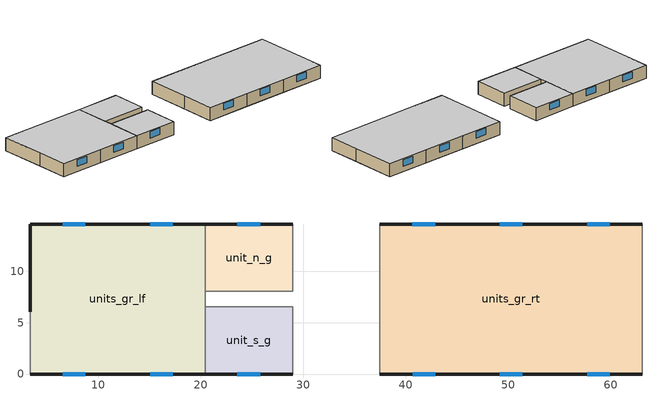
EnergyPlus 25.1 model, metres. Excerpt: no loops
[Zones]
units_gr_lf
 floor ground (ExtSlab): 3.35,0 3.35,14.63 20.42,14.63 20.42,0 z0
 wall outside (ExtWall): 3.35,0 11.89,0 20.42,0 / 20.42,14.63 11.89,14.63 3.35,14.63 3.35,6.1 z0:2.44
 wall to unit_s_g (IntWall): 20.42,0 20.42,6.55 z0:2.44
 wall adiabatic (IntWall): 20.42,6.55 20.42,8.07 / 3.35,6.1 3.35,0 z0:2.44
 wall to unit_n_g (IntWall): 20.42,8.07 20.42,14.63 z0:2.44
 window (window): 6.55,0 8.72,0 / 15.06,0 17.25,0 / 17.25,14.63 15.06,14.63 / 8.72,14.63 6.52,14.63 z1.02:2.23
 ceiling adiabatic (susp_ceil): 3.35,0 20.42,0 20.42,14.63 3.35,14.63 z2.44
units_gr_rt
 floor ground (ExtSlab): 37.49,0 37.49,14.63 63.09,14.63 63.09,0 z0
 wall outside (ExtWall): 37.49,0 46.02,0 54.56,0 63.09,0 / 63.09,14.63 54.56,14.63 46.02,14.63 37.49,14.63 z0:2.44
 wall adiabatic (IntWall): 37.49,14.63 37.49,6.55 37.49,0 / 63.09,0 63.09,6.1 63.09,14.63 z0:2.44
 window (window): 40.69,0 42.85,0 / 49.19,0 51.39,0 / 42.85,14.63 40.66,14.63 / 57.73,0 59.92,0 / 51.39,14.63 49.19,14.63 / 59.92,14.63 57.73,14.63 z1.02:2.23
 ceiling adiabatic (susp_ceil): 63.09,14.63 37.49,14.63 37.49,0 63.09,0 z2.44
unit_s_g
 floor ground (ExtSlab): 20.42,0 20.42,6.55 28.95,6.55 28.95,0 z0
 wall outside (ExtWall): 20.42,0 28.95,0 z0:2.44
 wall adiabatic (IntWall): 28.95,0 28.95,6.55 20.42,6.55 z0:2.44
 window (window): 23.59,0 25.79,0 z1.02:2.23
 ceiling adiabatic (susp_ceil): 20.42,0 28.95,0 28.95,6.55 20.42,6.55 z2.44
unit_n_g
 floor ground (ExtSlab): 20.42,8.08 20.42,14.63 28.95,14.63 28.95,8.08 z0
 wall outside (ExtWall): 28.95,14.63 20.42,14.63 z0:2.44
 wall adiabatic (IntWall): 20.42,8.08 28.95,8.08 28.95,14.63 z0:2.44
 window (window): 25.79,14.63 23.59,14.63 z1.02:2.23
 ceiling adiabatic (susp_ceil): 28.95,14.63 20.42,14.63 20.42,8.08 28.95,8.08 z2.44
[Building]
barracks2: North Axis {deg}=0; Terrain=Suburbs; Loads Convergence Tolerance Value {W}=0.04; Temperature Convergence Tolerance Value {deltaC}=0.4; Solar Distribution=MinimalShadowing; Maximum Number of Warmup Days=21; Minimum Number of Warmup Days=6
[Site:Location]
PHOENIX_AZ_USA TMY2-23183: Latitude {deg}=33.43; Longitude {deg}=-112.02; Time Zone {hr}=-7; Elevation {m}=339
[SizingPeriod:DesignDay] Day of Month=21; Humidity Condition Type=Wetbulb; Barometric Pressure {Pa}=97318.24; Rain Indicator=No; Snow Indicator=No; Daylight Saving Time Indicator=No; Solar Model Indicator=ASHRAEClearSky
Name | Month | Day Type | Maximum Dry-Bulb Temperature {C} | Daily Dry-Bulb Temperature Range {deltaC} | Wetbulb or DewPoint at Maximum Dry-Bulb {C} | Wind Speed {m/s} | Wind Direction {deg} | Sky Clearness
PHOENIX_AZ_USA Heating 99.6% Conditions | 1 | WinterDesignDay | 1.2 | 0 | 1.2 | 2.4 | 90 | 0
PHOENIX_AZ_USA Cooling .4% Conditions WB=>MDB | 7 | SummerDesignDay | 35.8 | 12.8 | 24.2 | 0 | 0 | 1
[Site:GroundTemperature:BuildingSurface]
22.3, 22.31, 22.29, 22.17, 21.99, 21.24, 21.14, 21.49, 21.71, 21.97, 22.19, 22.24
[Site:WaterMainsTemperature]
Calculation Method=Correlation; Annual Average Outdoor Air Temperature {C}=22.47; Maximum Difference In Monthly Average Outdoor Air Temperatures {deltaC}=21.9
[Material]
Name | Roughness | Thickness {m} | Conductivity {W/m-K} | Density {kg/m3} | Specific Heat {J/kg-K} | Thermal Absorptance | Solar Absorptance | Visible Absorptance
Std Wood 6inch | MediumSmooth | 0.15 | 0.12 | 540 | 1210 | 0.9 | 0.7 | 0.7
Ceiling__min:0.00999 | Rough | 0.01 | 0.03 | 290 | 2000 | 0.9 | 0.6 | 0.6
White_ptd_Gy:0.01200 | Rough | 0.012 | 0.19 | 950 | 840 | 0.91 | 0.22 | 0.22
1/2IN Gypsum | Smooth | 0.0127 | 0.16 | 784.9 | 830 | 0.9 | 0.92 | 0.92
BK05 | Rough | 0.1016 | 1.31 | 2083 | 920 | 0.9 | 0.6 | 0.6
HF-C5 | MediumRough | 0.1015 | 1.7296 | 2243 | 837 | 0.9 | 0.65 | 0.65
Wall Insulation 2 | MediumRough | 0.0053 | 0.0432 | 91 | 837 | 0.9 | 0.5 | 0.5
[Material:NoMass]
Std CP02 CARPET PAD: Roughness=VeryRough; Thermal Resistance {m2-K/W}=0.21648; Thermal Absorptance=0.9; Solar Absorptance=0.7; Visible Absorptance=0.8
[Material:AirGap]
Air-gap:0.17000: Thermal Resistance {m2-K/W}=0.17
[WindowMaterial:Glazing]
COM_GREEN 6MM: Optical Data Type=SpectralAverage; Thickness {m}=0.006; Solar Transmittance at Normal Incidence=0.487; Front Side Solar Reflectance at Normal Incidence=0.056; Back Side Solar Reflectance at Normal Incidence=0.056; Visible Transmittance at Normal Incidence=0.749; Front Side Visible Reflectance at Normal Incidence=0.07; Back Side Visible Reflectance at Normal Incidence=0.07; Infrared Transmittance at Normal Incidence=0; Front Side Infrared Hemispherical Emissivity=0.84; Back Side Infrared Hemispherical Emissivity=0.84; Conductivity {W/m-K}=0.9
[Construction]
susp_ceil: Ceiling__min:0.00999
IntWall: White_ptd_Gy:0.01200, Air-gap:0.17000, White_ptd_Gy:0.01200
InteriorFurnishings: Std Wood 6inch
ExtWall: BK05, Wall Insulation 2, 1/2IN Gypsum
ExtSlab: HF-C5, Std CP02 CARPET PAD
Window: COM_GREEN 6MM
[Zone] Type=1; Multiplier=1; Ceiling Height {m}=-9999; Floor Area {m2}=autocalculate; Part of Total Floor Area=Yes
Name | Volume {m3}
units_gr_lf | 608.7804
units_gr_rt | 913.1706
unit_s_g; unit_n_g | 136.3826
[InternalMass] Construction=InteriorFurnishings
Name | Zone or ZoneList | Surface Area {m2}
units_gr_lf_InternalMass_1 | units_gr_lf | 499.4097
units_gr_rt_InternalMass_1 | units_gr_rt | 749.1145
unit_s_g_InternalMass_1 | unit_s_g | 111.8807
unit_n_g_InternalMass_1 | unit_n_g | 111.8807
[ZoneInfiltration:EffectiveLeakageArea] Schedule=INFIL_SCH; Stack Coefficient=0.00015; Wind Coefficient=0.0001
Name | Zone or Space | Effective Air Leakage Area {cm2}
units_gr_lf_Infiltration | units_gr_lf | 600
units_gr_rt_Infiltration | units_gr_rt | 700
[People] Number of People Schedule=BLDG_OCC_SCH; Number of People Calculation Method=People; Fraction Radiant=0.3; Sensible Heat Fraction=AUTOCALCULATE; Activity Level Schedule=ACTIVITY_SCH; Carbon Dioxide Generation Rate {m3/s-W}=3.82E-8; Enable ASHRAE 55 Comfort Warnings=No; Mean Radiant Temperature Calculation Type=EnclosureAveraged; Work Efficiency Schedule=WORK_EFF_SCH; Clothing Insulation Calculation Method=ClothingInsulationSchedule; Clothing Insulation Schedule=CLOTHING_SCH; Air Velocity Schedule=AIR_VELO_SCH; Thermal Comfort Model 1 Type=FANGER
Name | Zone or ZoneList or Space or SpaceList | Number of People
units_gr_lf | units_gr_lf | 8
units_gr_rt | units_gr_rt | 12
unit_s_g | unit_s_g | 2
unit_n_g | unit_n_g | 2
[Lights] Schedule=BLDG_LIGHT_SCH; Design Level Calculation Method=LightingLevel; Return Air Fraction=0; Fraction Radiant=0.6; Fraction Visible=0.2; Fraction Replaceable=1; Return Air Fraction Calculated from Plenum Temperature=No
Name | Zone or ZoneList or Space or SpaceList | Lighting Level {W}
units_gr_lf_Lights | units_gr_lf | 2957
units_gr_rt_Lights | units_gr_rt | 4435
unit_s_g_Lights | unit_s_g | 662
unit_n_g_Lights | unit_n_g | 662
[ElectricEquipment] Design Level Calculation Method=EquipmentLevel; Fraction Latent=0; Fraction Radiant=0.6; Fraction Lost=0
Name | Zone or ZoneList or Space or SpaceList | Schedule | Design Level {W}
units_gr_lf_units_gr_lf ElecEq 1_Equip | units_gr_lf | BLDG_EQUIP_SCH | 4032
units_gr_lf_units_gr_lf Refrig_Equip | units_gr_lf | CONSTANT | 400
units_gr_rt_units_gr_rt ElecEq 1_Equip | units_gr_rt | BLDG_EQUIP_SCH | 6048
units_gr_rt_units_gr_rt Refrig_Equip | units_gr_rt | CONSTANT | 600
unit_s_g_unit_s_g ElecEq 1_Equip | unit_s_g | BLDG_EQUIP_SCH | 903
unit_s_g_unit_s_g Refrig_Equip | unit_s_g | CONSTANT | 100
unit_n_g_unit_n_g ElecEq 1_Equip | unit_n_g | BLDG_EQUIP_SCH | 903
unit_n_g_unit_n_g Refrig_Equip | unit_n_g | CONSTANT | 100
[ZoneInfiltration:FlowCoefficient] Schedule=INFIL_SCH; Flow Coefficient=0.02; Stack Coefficient=0.05; Pressure Exponent=0.67; Wind Coefficient=0.12; Shelter Factor=0.5
Name | Zone or Space
unit_s_g_Infiltration | unit_s_g
unit_n_g_Infiltration | unit_n_g
[AvailabilityManager:Scheduled] Schedule=HVACOperationSchd
FURNACE_PACU_CAV:1 Availability Manager; FURNACE_PACU_CAV:2 Availability Manager; FURNACE_PACU_CAV:3 Availability Manager; FURNACE_PACU_CAV:4 Availability Manager
[Schedule:Compact]
CONSTANT: Through: 12/31, For: Weekdays, Until: 24:00, 1, For: Saturday, Until: 24:00, 1, For: Sunday, Until: 24:00, 1, For: AllOtherDays, Until: 24:00, 1
BLDG_OCC_SCH: Through: 12/31, For: Weekdays SummerDesignDay, Until: 06:00, 0.8, Until: 07:00, 0.7, Until: 08:00, 0.6, Until: 18:00, 0.2, Until: 19:00, 0.3, Until: 21:00, 0.5, Until: 23:00, 0.7, Until: 24:00, 0.8, For: Saturday WinterDesignDay, Until: 06:00, 0.75, Until: 07:00, 0.65, Until: 08:00, 0.6, Until: 18:00, 0.2, Until: 19:00, 0.3, Until: 21:00, 0.5, Until: 23:00, 0.5, Until: 24:00, 0.75, For: Sunday Holidays AllOtherDays, Until: 07:00, 0.75, Until: 08:00, 0.7, Until: 18:00, 0.2, Until: 19:00, 0.3, Until: 21:00, 0.5, Until: 23:00, 0.5, Until: 24:00, 0.75
BLDG_LIGHT_SCH: Through: 12/31, For: Weekdays SummerDesignDay, Until: 06:00, 0.25, Until: 07:00, 0.4, Until: 08:00, 0.7, Until: 18:00, 0.25, Until: 22:00, 0.7, Until: 23:00, 0.5, Until: 24:00, 0.4, For: Saturday WinterDesignDay, Until: 06:00, 0.25, Until: 07:00, 0.3, Until: 18:00, 0.25, Until: 22:00, 0.7, Until: 23:00, 0.5, Until: 24:00, 0.4, For: Sunday Holidays AllOtherDays, Until: 06:00, 0.25, Until: 07:00, 0.3, Until: 18:00, 0.25, Until: 22:00, 0.7, Until: 23:00, 0.5, Until: 24:00, 0.4
BLDG_EQUIP_SCH: Through: 12/31, For: Weekdays SummerDesignDay, Until: 06:00, 0.3, Until: 08:00, 0.5, Until: 18:00, 0.3, Until: 19:00, 0.5, Until: 20:00, 0.6, Until: 22:00, 0.7, Until: 23:00, 0.5, Until: 24:00, 0.3, For: Saturday WinterDesignDay, Until: 06:00, 0.3, Until: 10:00, 0.4, Until: 18:00, 0.3, Until: 24:00, 0.5, For: Sunday Holidays AllOtherDays, Until: 08:00, 0.3, Until: 19:00, 0.5, Until: 23:00, 0.4, Until: 24:00, 0.3
HVACOperationSchd: Through: 12/31, For: AllDays, Until: 08:00, 1, Until: 17:00, 1, Until: 24:00, 1
INFIL_SCH: Through: 12/31, For: AllDays, Until: 24:00, 1
WORK_EFF_SCH: Through: 12/31, For: AllDays, Until: 24:00, 0
AIR_VELO_SCH: Through: 12/31, For: AllDays, Until: 24:00, 0.2
CLOTHING_SCH: Through: 04/30, For: AllDays, Until: 24:00, 1, Through: 09/30, For: AllDays, Until: 24:00, 0.5, Through: 12/31, For: AllDays, Until: 24:00, 1
ACTIVITY_SCH: Through: 12/31, For: AllDays, Until: 24:00, 120
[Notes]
Start SimMetaData
WeatherFileName=USA_AZ_Phoenix_TMY2.epw
End SimMetaData
DirectIndirectEvapCoolers.idf
Basic file description:  1 story building divided into 4 zones.
Highlights:              Single-zone DX packages with direct and indirect evaporative coolers on outdoor air path.
Simulation Location/Run: PHOENIX AZ USA TMY2-23183, 2 design days, 2 run periods,
Run Control executes the run periods using the weather file
Location:                Phoenix, AZ
Design Days:             PHOENIX_AZ_USA Heating 99.6%, MaxDB=   1.20 Wind Speed=   2.40 Wind Dir=  90.00
PHOENIX_AZ_USA Cooling (WB=>MDB) .4%, MDB=  35.80 WB=  24.20
Run Period (Weather File): 1/1 through 12/31, PHOENIX AZ USA TMY2-23183
Run Control:             Zone and System sizing with weather file run control (no design days run)
Floor Area:        736.14 m2
Number of Stories: 1
Zone Description Details:       There are four zones.  Model was derived from a large model by removing
the upper stories leaving four of the five zones on the ground floor.
Internal gains description:     lighting is 11.84 watts/m2, office equip is 17.8 watts/m2. There is 1 occupant
per 30 m2 of floor area. The infiltration varies around 0.1 air changes per hour.
Interzone Surfaces:             Yes, some adiabatic
Internal Mass:                  Yes
People:                         1 per 30 m2
Windows:                        U-5.78 (SI) and SHGC  of 0.623, 12 % WWR
Doors:                          None
Detached Shading:               None
Daylight:                       None
Natural Ventilation:            None
Compact Schedules:              Yes
HVAC:                           PSZ system with outside air, Uses UnitaryHeatCool with DX cooling coils and gas heat.
All equipment is autosized. Three of the outdoor air system include direct and indirect
evaporative coolers and one demonstrates just an direct cooler.  These are the
"ResearchSpecial" coolers that modulate to meet setpoints.
Zonal Equipment:                AirTerminal:SingleDuct:Uncontrolled
Central Air Handling Equipment: No.
System Equipment Autosize:      Yes
Purchased Cooling:              None
Purchased Heating:              None
Coils:                          Coil:Cooling:DX:SingleSpeed, Coil:Heating:Fuel
Pumps:                          None
Boilers:                        None
Chillers:                       None
Standard Reports:               Yes
Timestep or Hourly Variables:   Hourly
Time bins Report:               None
HTML Report:                    Yes, AnnualBuildingUtilityPerformanceSummary
Environmental Emissions:        None
Utility Tariffs:                None
